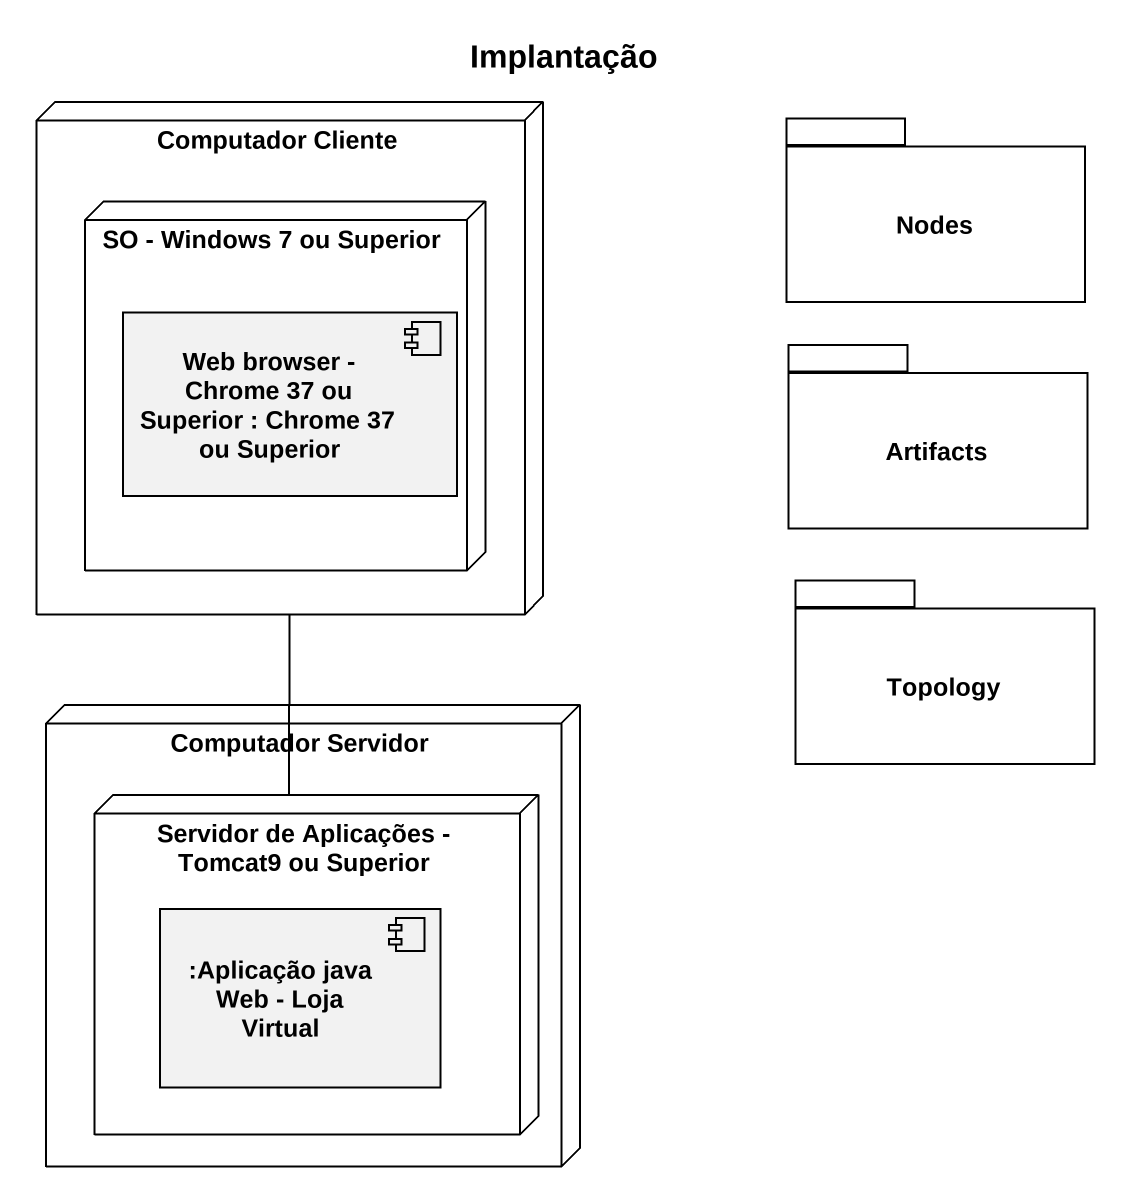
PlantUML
@startuml
title Implantação
node "Computador Cliente" as Computador_Cliente {
  node "SO - Windows 7 ou Superior" as SO_Windows_7_ou_Superior {
    component "Web browser - Chrome 37 ou Superior : Chrome 37 ou Superior" as Web_browser_Chrome_37_ou
  }
}
package Nodes {
}
package Artifacts {
}
package Topology {
}
node "Computador Servidor" as Computador_Servidor {
  node "Servidor de Aplicações - Tomcat9 ou Superior" as Servidor_de_Aplicações {
    component ":Aplicação java Web - Loja Virtual" as Aplicação_java_Web_Loja
  }
}
Computador_Cliente -- Servidor_de_Aplicações
@enduml
